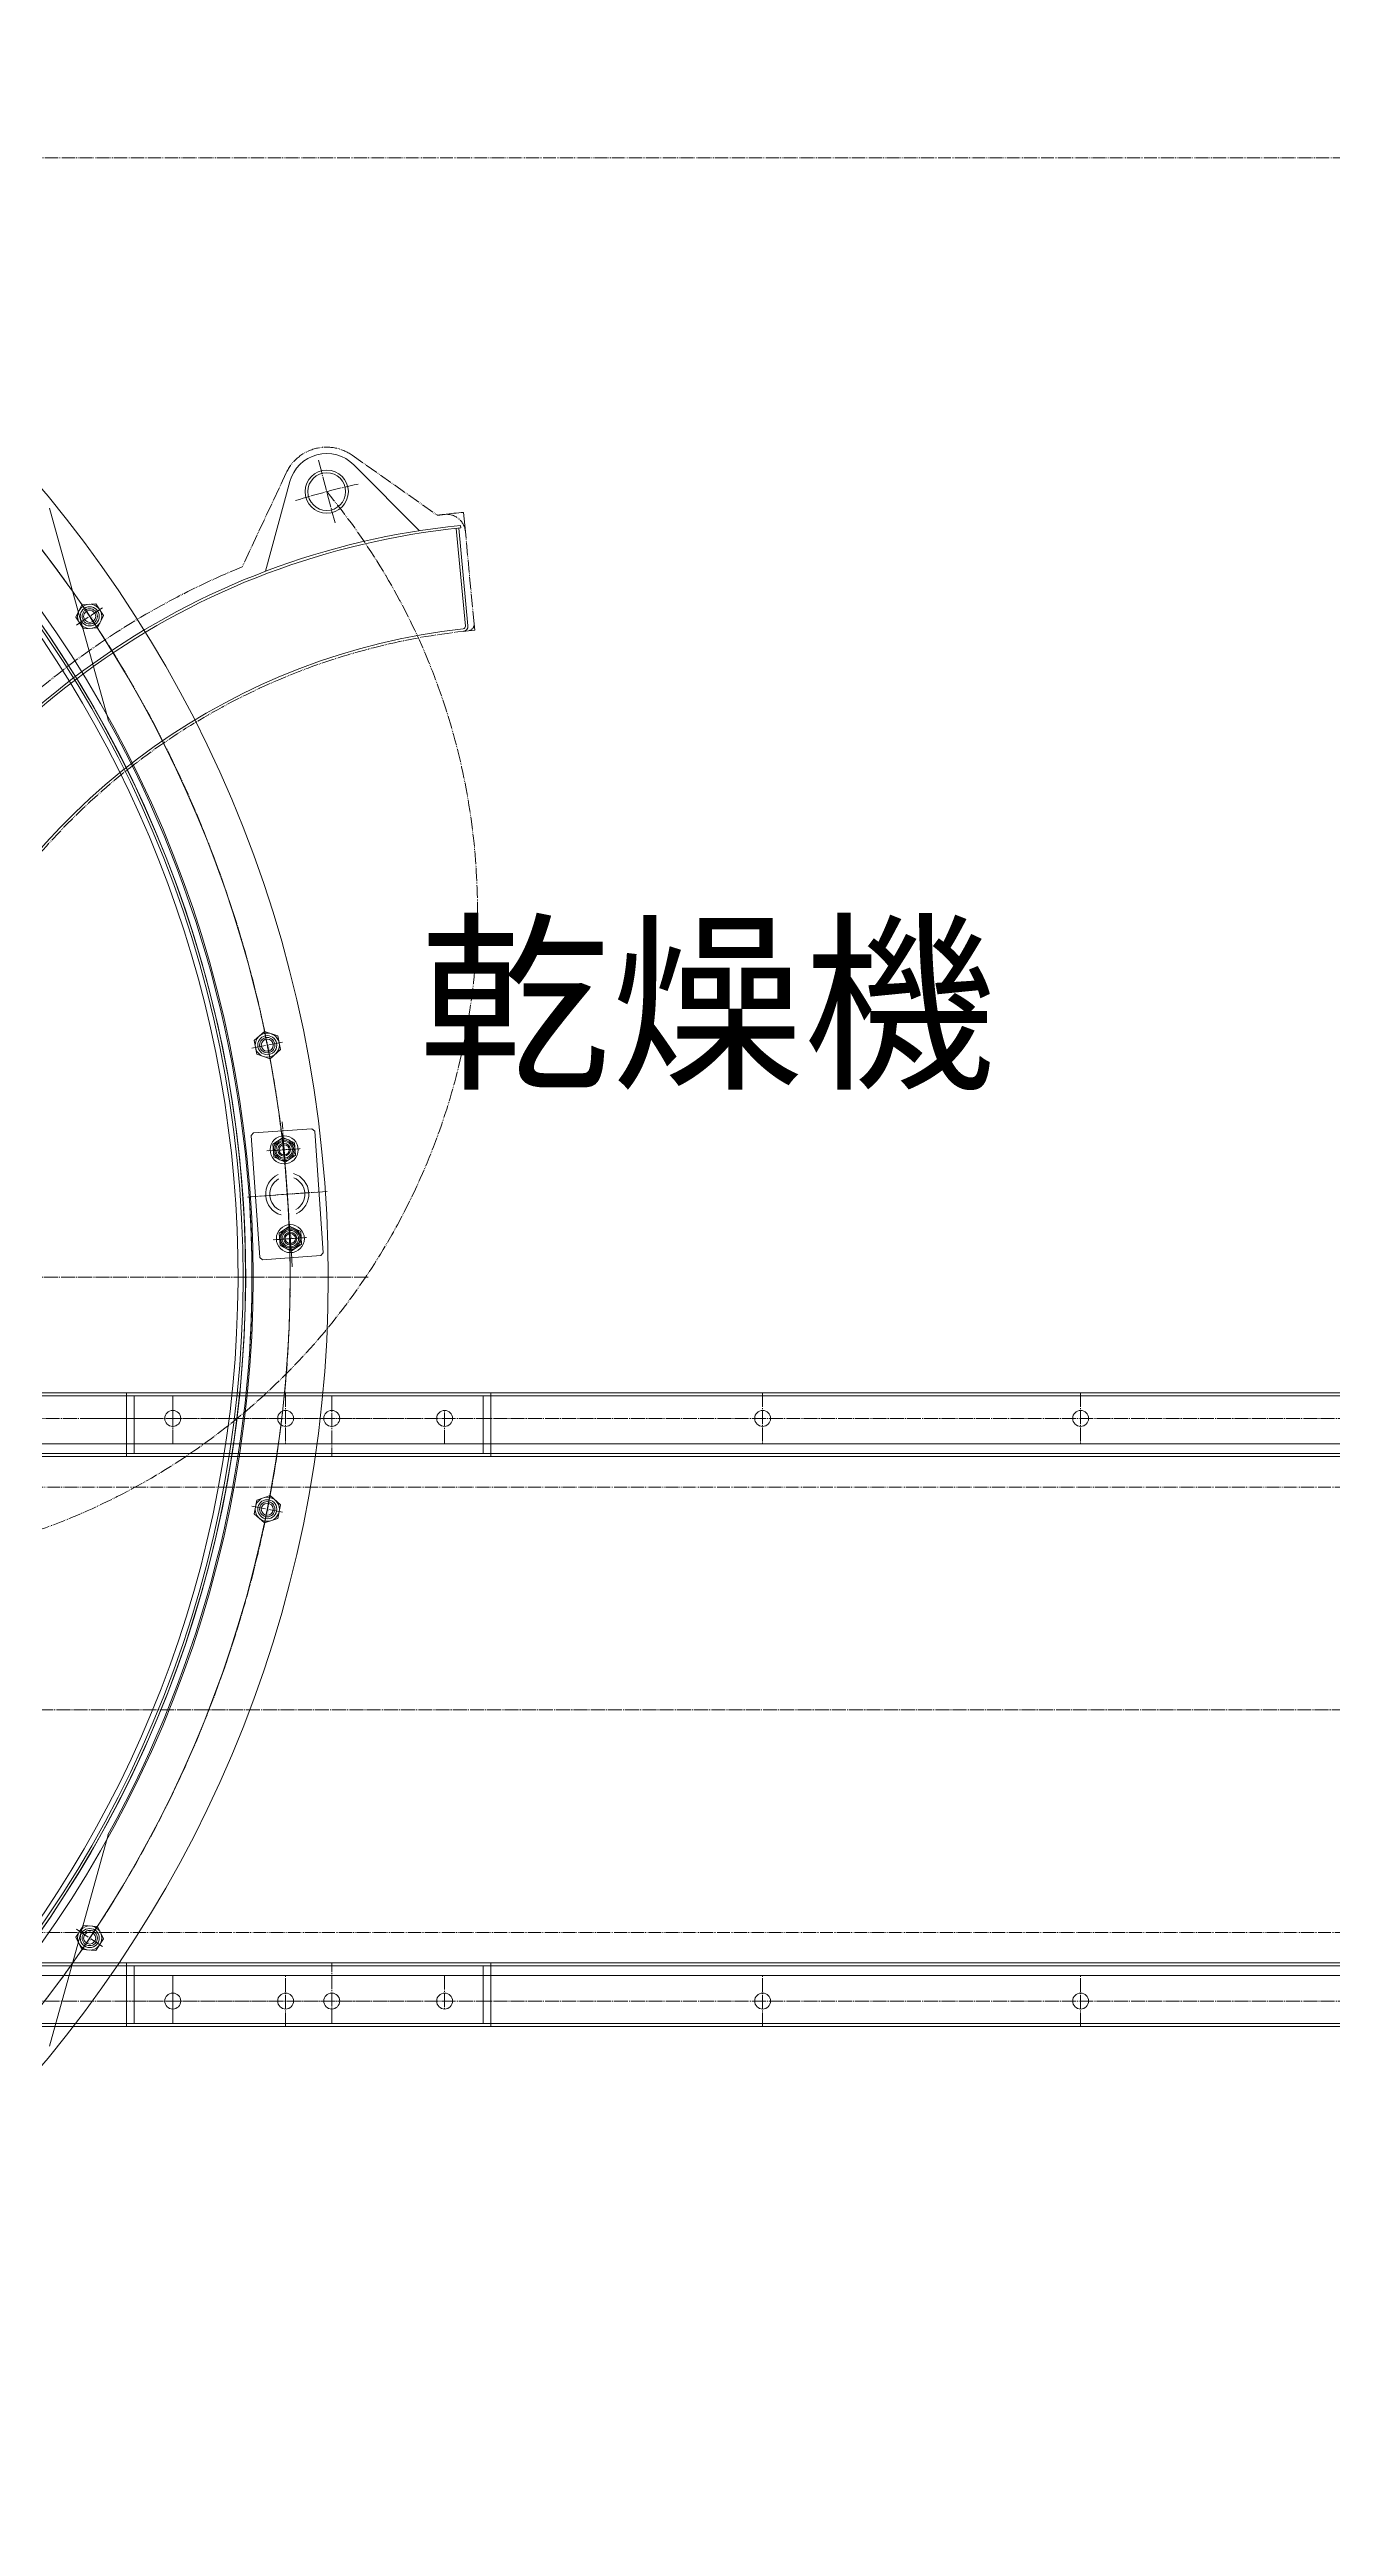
# Model space of a CAD drawing. Units: millimetres at full size. Extents: x -21196 to 21204, y -11807 to 11807.
# Drawn here: x -14854 to -13845, y -502 to 1445 of the extents above; entities that cross this region are included whole.
import ezdxf
from ezdxf.enums import TextEntityAlignment as Align

# ---------------------------------------------------------------- set-up
doc = ezdxf.new("R2010")
doc.units = ezdxf.units.MM
doc.header["$LTSCALE"] = 0.5
doc.linetypes.add('USER3', pattern=[26.999999, 20.299999, -1.7, 0.8, -1.7, 0.8, -1.7])
doc.linetypes.add('USER4', pattern=[27.1, 22, -1.7, 1.7, -1.7])
doc.layers.add('1-0_設備-5(241129配置図菊池追記(立面図).jww)(機器配置図 260128.dwg)', color=7, linetype='Continuous', lineweight=9)
doc.layers.add('1-1_設備-D(241129配置図菊池追記(立面図).jww)(機器配置図 260128.dwg)', color=7, linetype='Continuous')
doc.styles.add('ＭＳ ゴシック', font='')
doc.styles.get('ＭＳ ゴシック').set_extended_font_data('MS Gothic')

msp = doc.modelspace()

# ---------------------------------------------------------------- linework, layer by layer
at = {"layer": '1-0_設備-5(241129配置図菊池追記(立面図).jww)(機器配置図 260128.dwg)', "linetype": 'USER3'}
for p, q in [((-14667.5362, 1112.1753), (-14702.2023, 1038.2083)), ((-14615.6736, 1125.9255), (-14548.7879, 1078.7588)), ((-14519.8966, 993.421), (-14526.7302, 1065.935)), ((-7339.2566, 314.8529), (-15783.1389, 314.8529)), ((-7339.2566, -35.1471), (-15783.1389, -35.1471))]:
    msp.add_line(p, q, dxfattribs=at)
at = {"layer": '1-0_設備-5(241129配置図菊池追記(立面図).jww)(機器配置図 260128.dwg)', "linetype": 'USER4'}
for p, q in [((-14642.2828, 1121.9961), (-14629.25, 1072.6895)), ((-14832.3587, 992.4561), (-14811.8362, 1006.1687)), ((-14832.3587, 992.4561), (-14811.8362, 1006.1687)), ((-14832.3587, 992.4561), (-14811.8362, 1006.1687)), ((-14815.2411, 989.0512), (-14828.9538, 1009.5736)), ((-14694.5912, 659.8561), (-14670.3834, 664.6713)), ((-14694.5912, 659.8561), (-14670.3834, 664.6713)), ((-14694.5912, 659.8561), (-14670.3834, 664.6713)), ((-14680.0797, 650.1598), (-14684.8949, 674.3676)), ((-14662.8122, 488.0612), (-14670.7861, 602.0919)), ((-14670.1832, 593.4706), (-14668.2981, 566.5119)), ((-14670.1426, 592.8897), (-14663.4562, 497.2698)), ((-14670.1426, 592.8897), (-14663.4562, 497.2698)), ((-14682.72, 579.0487), (-14655.7613, 580.9338)), ((-14681.5516, 579.1304), (-14656.9296, 580.8521)), ((-14681.5516, 579.1304), (-14656.9296, 580.8521)), ((-14679.5565, 579.2699), (-14658.9248, 580.7126)), ((-14635.4371, 547.2696), (-14698.1612, 542.8835)), ((-14688.3688, 543.5682), (-14645.2295, 546.5848)), ((-14688.3688, 543.5682), (-14645.2295, 546.5848)), ((-14677.837, 509.2192), (-14650.8783, 511.1044)), ((-14676.6687, 509.3009), (-14652.0467, 511.0227)), ((-14676.6687, 509.3009), (-14652.0467, 511.0227)), ((-14674.6735, 509.4404), (-14654.0418, 510.8832)), ((-14665.3002, 523.6412), (-14663.4151, 496.6824)), ((-14603.2611, 479.8542), (-16595.7819, 479.8542)), ((-14603.2611, 479.8542), (-16595.7819, 479.8542)), ((-14756.8149, 386.5529), (-14756.8149, 348.8529)), ((-14756.8149, 348.8529), (-14756.8149, 375.0308)), ((-14668.0566, 388.8529), (-14668.0566, 348.8529)), ((-14631.8149, 386.5529), (-14631.8149, 338.8529)), ((-14543.0566, 348.8529), (-14543.0566, 375.0308)), ((-14293.0566, 388.8529), (-14293.0566, 348.8529)), ((-14043.0566, 388.8529), (-14043.0566, 348.8529)), ((-14561.2212, 368.8529), (-15457.1768, 368.8529)), ((-14768.3363, 368.8529), (-14824.6328, 368.8529)), ((-12881.3163, 368.8529), (-14793.0566, 368.8529)), ((-14694.5912, 299.8524), (-14670.3834, 295.0372)), ((-14694.5912, 299.8524), (-14670.3834, 295.0372)), ((-14694.5912, 299.8524), (-14670.3834, 295.0372)), ((-14684.8949, 285.3409), (-14680.0797, 309.5487)), ((-7181.5306, 139.8529), (-16058.0126, 139.8529)), ((-14832.3587, -32.7476), (-14811.8362, -46.4603)), ((-14832.3587, -32.7476), (-14811.8362, -46.4603)), ((-14832.3587, -32.7476), (-14811.8362, -46.4603)), ((-14828.9538, -49.8651), (-14815.2411, -29.3427)), ((-14756.8149, -106.8471), (-14756.8149, -69.1471)), ((-14668.0566, -109.1471), (-14668.0566, -69.1471)), ((-14631.8149, -106.8471), (-14631.8149, -59.1471)), ((-14543.0566, -69.1471), (-14543.0566, -95.3251)), ((-14293.0566, -109.1471), (-14293.0566, -69.1471)), ((-14043.0566, -109.1471), (-14043.0566, -69.1471)), ((-14561.2212, -89.1471), (-15457.1768, -89.1471)), ((-12881.3163, -89.1471), (-14793.0566, -89.1471))]:
    msp.add_line(p, q, dxfattribs=at)
at = {"layer": '1-0_設備-5(241129配置図菊池追記(立面図).jww)(機器配置図 260128.dwg)'}
for p, q in [((-14563.0376, 1066.6904), (-14614.4814, 1118.484)), ((-14664.7177, 1105.2055), (-14683.8495, 1034.7603)), ((-14853.6812, 1084.2732), (-14807.7144, 918.108)), ((-14526.7302, 1065.935), (-14528.155, 1081.0545)), ((-14526.7666, 991.7144), (-14533.9871, 1068.4631)), ((-14524.7754, 991.9017), (-14531.9978, 1068.6706)), ((-14530.3238, 1068.8401), (-14530.5366, 1070.8288)), ((-14811.1709, 1000.0286), (-14817.2544, 1009.1332)), ((-14672.1184, 658.7439), (-14674.2546, 669.4835)), ((-14660.4325, 575.6952), (-14661.1161, 585.4714)), ((-14660.4325, 575.6952), (-14668.557, 570.2152)), ((-14655.5495, 505.8658), (-14656.2332, 515.6419)), ((-14655.5495, 505.8658), (-14663.6741, 500.3857)), ((-14506.8149, 388.8529), (-15506.8149, 388.8529)), ((-14506.8149, 386.5529), (-15506.8149, 386.5529)), ((-14793.0566, 338.8529), (-14793.0566, 388.8529)), ((-12793.0566, 388.8529), (-14793.0566, 388.8529)), ((-12793.0566, 386.5529), (-14793.0566, 386.5529)), ((-14787.0566, 341.1529), (-14787.0566, 386.5529)), ((-14512.8149, 341.1529), (-14512.8149, 386.5529)), ((-14506.8149, 338.8529), (-14506.8149, 388.8529)), ((-14506.8149, 348.8529), (-15512.8149, 348.8529)), ((-14506.8149, 341.1529), (-15506.8149, 341.1529)), ((-12793.0566, 348.8529), (-14793.0566, 348.8529)), ((-12793.0566, 341.1529), (-14793.0566, 341.1529)), ((-12793.0566, 338.8529), (-14793.0566, 338.8529)), ((-14674.2546, 290.2249), (-14672.1184, 300.9645)), ((-14853.6812, -124.5647), (-14807.7144, 41.6004)), ((-14817.2544, -49.4247), (-14811.1709, -40.3201)), ((-14506.8149, -61.4471), (-15506.8149, -61.4471)), ((-14506.8149, -69.1471), (-15506.8149, -69.1471)), ((-14793.0566, -59.1471), (-14793.0566, -109.1471)), ((-12793.0566, -59.1471), (-14793.0566, -59.1471)), ((-12793.0566, -61.4471), (-14793.0566, -61.4471)), ((-12793.0566, -69.1471), (-14793.0566, -69.1471)), ((-14787.0566, -61.4471), (-14787.0566, -106.8471)), ((-14756.8149, -69.1471), (-14756.8149, -95.3251)), ((-14512.8149, -61.4471), (-14512.8149, -106.8471)), ((-14506.8149, -59.1471), (-14506.8149, -109.1471)), ((-14506.8149, -106.8471), (-15506.8149, -106.8471)), ((-14506.8149, -109.1471), (-15506.8149, -109.1471)), ((-12793.0566, -106.8471), (-14793.0566, -106.8471)), ((-12793.0566, -109.1471), (-14793.0566, -109.1471))]:
    msp.add_line(p, q, dxfattribs=at)
at = {"layer": '1-0_設備-5(241129配置図菊池追記(立面図).jww)(機器配置図 260128.dwg)', "linetype": 'USER3'}
msp.add_lwpolyline([(-5599.5217, 1359.8529), (-16599.5217, 1359.8529), (-16599.5217, -4640.1471), (-5599.5217, -4640.1471)], close=True, dxfattribs=at)
at = {"layer": '1-0_設備-5(241129配置図菊池追記(立面図).jww)(機器配置図 260128.dwg)'}
for points in [[(-14817.2544, 1009.1332), (-14828.1809, 1008.417), (-14833.024, 998.5962), (-14826.9405, 989.4916)], [(-14826.9405, 989.4916), (-14816.014, 990.2078), (-14811.1709, 1000.0286)], [(-14519.8966, 993.421), (-14519.4306, 988.4659), (-14524.3587, 987.9786)], [(-14674.2546, 669.4835), (-14684.6235, 673.0033), (-14692.8562, 665.7834), (-14690.72, 655.0438)], [(-14690.72, 655.0438), (-14680.3511, 651.5241), (-14672.1184, 658.7439)], [(-14678.0488, 584.2873), (-14669.9242, 589.7674), (-14661.1161, 585.4714)], [(-14668.557, 570.2152), (-14677.3651, 574.5112), (-14678.0488, 584.2873)], [(-14673.1658, 514.4578), (-14665.0413, 519.9379), (-14656.2332, 515.6419)], [(-14663.6741, 500.3857), (-14672.4822, 504.6817), (-14673.1658, 514.4578)], [(-14506.8149, 338.8529), (-14856.8149, 338.8529), (-15506.8149, 338.8529)], [(-14672.1184, 300.9645), (-14680.3511, 308.1844), (-14690.72, 304.6646), (-14692.8562, 293.925)], [(-14692.8562, 293.925), (-14684.6235, 286.7052), (-14674.2546, 290.2249)], [(-14811.1709, -40.3201), (-14816.014, -30.4993), (-14826.9405, -29.7832), (-14833.024, -38.8878)], [(-14833.024, -38.8878), (-14828.1809, -48.7085), (-14817.2544, -49.4247)], [(-14506.8149, -59.1471), (-14856.8149, -59.1471), (-15506.8149, -59.1471)]]:
    msp.add_lwpolyline(points, dxfattribs=at)
msp.add_lwpolyline([(-14638.5117, 498.9374), (-14645.2084, 594.7035), (-14647.343, 596.5591), (-14693.2309, 593.3503), (-14695.0866, 591.2157), (-14688.3899, 495.4496), (-14686.2553, 493.5939), (-14640.3674, 496.8027)], close=True, dxfattribs=at)
for centre, radius in [((-15599.5215, 479.8542), 965), ((-15599.5215, 479.8542), 965), ((-15599.5215, 479.8542), 906), ((-15599.5215, 479.8542), 900), ((-15599.5215, 479.8542), 898), ((-14635.7664, 1097.3428), 17), ((-14635.7664, 1097.3428), 14.85), ((-14822.0974, 999.3124), 9.483), ((-14822.0974, 999.3124), 7.5), ((-14822.0974, 999.3124), 7.5), ((-14822.0974, 999.3124), 6), ((-14822.0974, 999.3124), 4.75), ((-14682.4873, 662.2637), 9.483), ((-14682.4873, 662.2637), 7.5), ((-14682.4873, 662.2637), 7.5), ((-14682.4873, 662.2637), 6), ((-14682.4873, 662.2637), 4.75), ((-14669.2406, 579.9913), 11), ((-14669.2406, 579.9913), 8.487), ((-14669.2406, 579.9913), 7.5), ((-14669.2406, 579.9913), 7.5), ((-14669.2406, 579.9913), 6.5), ((-14669.2406, 579.9913), 5), ((-14669.2406, 579.9913), 4), ((-14664.3577, 510.1618), 11), ((-14664.3577, 510.1618), 8.487), ((-14664.3577, 510.1618), 7.5), ((-14664.3577, 510.1618), 7.5), ((-14664.3577, 510.1618), 6.5), ((-14664.3577, 510.1618), 5), ((-14664.3577, 510.1618), 4), ((-14756.8149, 368.8529), 6.25), ((-14668.0566, 368.8529), 6.25), ((-14631.8149, 368.8529), 6.25), ((-14543.0566, 368.8529), 6.25), ((-14293.0566, 368.8529), 6.25), ((-14043.0566, 368.8529), 6.25), ((-14682.4873, 297.4448), 9.483), ((-14682.4873, 297.4448), 7.5), ((-14682.4873, 297.4448), 7.5), ((-14682.4873, 297.4448), 6), ((-14682.4873, 297.4448), 4.75), ((-14822.0974, -39.6039), 9.483), ((-14822.0974, -39.6039), 7.5), ((-14822.0974, -39.6039), 7.5), ((-14822.0974, -39.6039), 6), ((-14822.0974, -39.6039), 4.75), ((-14756.8149, -89.1471), 6.25), ((-14668.0566, -89.1471), 6.25), ((-14631.8149, -89.1471), 6.25), ((-14543.0566, -89.1471), 6.25), ((-14293.0566, -89.1471), 6.25), ((-14043.0566, -89.1471), 6.25)]:
    msp.add_circle(centre, radius, dxfattribs=at)
at = {"layer": '1-0_設備-5(241129配置図菊池追記(立面図).jww)(機器配置図 260128.dwg)', "linetype": 'USER4'}
msp.add_circle((-15599.5215, 479.8542), 935, dxfattribs=at)
msp.add_circle((-15599.5215, 479.8542), 935, dxfattribs=at)
at = {"layer": '1-0_設備-5(241129配置図菊池追記(立面図).jww)(機器配置図 260128.dwg)'}
for centre, radius, start, end in [((-15599.5215, 479.8542), 935, 108, 72), ((-15599.5215, 479.8542), 900, 106.253, 73.747), ((-15599.5215, 479.8542), 894, 106.239, 73.761), ((-14635.7664, 1097.3428), 30, 44.80588, 164.80588), ((-14471.0277, 473.7354), 610, 95.37388, 96.81788), ((-14471.0277, 473.7354), 600, 95.69888, 155.18988), ((-14471.0277, 473.7354), 598, 95.69688, 155.19088), ((-14471.0277, 473.7354), 519, 96.36188, 154.38288), ((-14528.7578, 991.5271), 2, 276.36188, 5.37488), ((-14528.7578, 991.5271), 4, 276.36188, 5.37488), ((-15599.5215, 479.8542), 905, 331.036, 28.964), ((-14666.7991, 545.0765), 17, 114.667, 253.333), ((-14666.7991, 545.0765), 13.8, 119.771, 248.229), ((-14666.7991, 545.0765), 17, 294.667, 73.333), ((-14666.7991, 545.0765), 13.8, 299.771, 68.229), ((-15599.5215, 479.8542), 905, 355.899, 4.101)]:
    msp.add_arc(centre, radius, start, end, dxfattribs=at)
at = {"layer": '1-0_設備-5(241129配置図菊池追記(立面図).jww)(機器配置図 260128.dwg)', "linetype": 'USER3'}
for centre, radius, start, end in [((-14635.8442, 1097.3222), 35, 54.80888, 154.88888), ((-15033.6949, 768.1471), 516.446, 274.219, 39.6), ((-14471.0277, 473.7354), 610, 96.81788, 97.32388), ((-14541.664, 1064.5277), 15, 5.38388, 96.81788), ((-14471.0277, 473.7354), 610, 112.26888, 140.44188), ((-14524.8746, 992.9519), 5, 275.92188, 5.38388), ((-14471.0344, 473.7603), 516.976, 95.92088, 154.82588)]:
    msp.add_arc(centre, radius, start, end, dxfattribs=at)
at = {"layer": '1-0_設備-5(241129配置図菊池追記(立面図).jww)(機器配置図 260128.dwg)', "linetype": 'USER4'}
msp.add_arc((-14471.0274, 473.7352), 645, 102.54788, 107.06388, dxfattribs=at)

# ---------------------------------------------------------------- texts
at = {"layer": '1-0_設備-5(241129配置図菊池追記(立面図).jww)(機器配置図 260128.dwg)', "style": 'ＭＳ ゴシック', "width": 0.8}
for rotation, p in [(303.75, (-14821.9871, 999.1991)), (281.25, (-14682.4287, 662.1168)), (258.75, (-14682.4894, 297.2866)), (236.25, (-14822.1599, -39.7493))]:
    msp.add_text('Ｍ１２', height=1.102, rotation=rotation, dxfattribs=at).set_placement(p, align=Align.BOTTOM_LEFT)
at = {"layer": '1-0_設備-5(241129配置図菊池追記(立面図).jww)(機器配置図 260128.dwg)', "style": 'ＭＳ ゴシック'}
for p in [(-14667.9429, 580.2897), (-14663.06, 510.4602)]:
    msp.add_text('M10', height=0.918, rotation=94, dxfattribs=at).set_placement(p, align=Align.BOTTOM_LEFT)
at = {"layer": '1-1_設備-D(241129配置図菊池追記(立面図).jww)(機器配置図 260128.dwg)', "style": 'ＭＳ ゴシック'}
msp.add_text('乾燥機', height=110.9, dxfattribs=at).set_placement((-14563.7218, 606.0309), align=Align.BOTTOM_LEFT)

doc.saveas('drawing.dxf')
